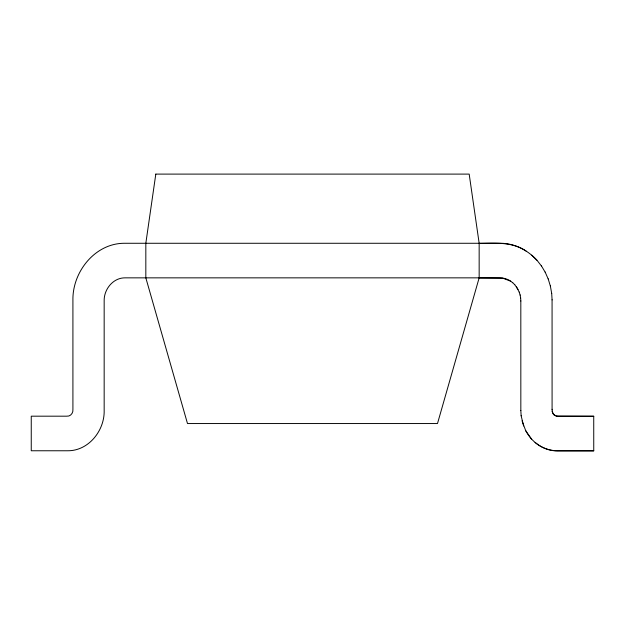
<?xml version="1.0" encoding="UTF-8"?>
<svg xmlns="http://www.w3.org/2000/svg" width="625" height="625" viewBox="0 0 625 625"><rect width="100%" height="100%" fill="white"/><g stroke="black" fill="none" stroke-linecap="round" stroke-linejoin="round"><path stroke-width="0.94" d="M479.172 243.398C494.969 243.195 512.297 241.602 526.078 251.055M479.172 277.984L502.719 278.18L510.422 281.07M593.75 416.312L556.625 416.188L554.164 415.062L552.531 412.594M593.734 450.766L557.281 450.766C549.18 450.711 541.273 447.625 535.086 442.43M512.688 282.75C509.25 279.602 504.625 277.906 499.992 277.852L125 277.852C113.023 277.758 103.852 289.438 104.164 300.906L104.164 410.422C104.711 430.5 88.664 450.922 67.711 450.766L31.25 450.766L31.25 416.18L66.688 416.18C70.523 416.68 73.406 412.891 72.914 409.289L72.914 299.773C72.586 271.82 94.867 243.555 123.977 243.273L501.016 243.273C514.734 243.445 527.766 250.133 536.875 260.227M531.734 255.125L536.867 260.102L541.375 265.906M512.672 282.617L514.734 284.734M553.641 414.445L555.945 415.914L558.305 416.18L593.734 416.18L593.75 450.898L557.289 450.898C543.898 450.969 531.695 442.305 525.703 430.594M514.719 284.602L518.047 289.508M531.516 439.078L525.719 430.719L522.062 420.859M541.359 265.773L545.164 272.18M516.516 286.875L519.25 292.211M553.211 414.016L552.18 411.164M545.148 272.055L548.18 278.953M548.172 278.82L550.375 286.102M519.234 292.086L520.125 295.07M523.609 425.992L521.133 415.688M550.359 285.969L551.703 293.508M552.328 412.023L552.07 409.289M520.109 294.938L520.656 298.031M551.695 293.375L552.086 299.906M520.641 297.898L520.836 301.039M520.82 410.422L521.148 415.812M552.07 299.773L552.086 409.414M520.82 300.906L520.836 410.547M155.805 174.102L145.828 243.273L145.828 277.852L187.492 423.547L437.492 423.547L479.156 277.852L479.156 243.273L469.18 174.102L155.805 174.102"/></g></svg>
